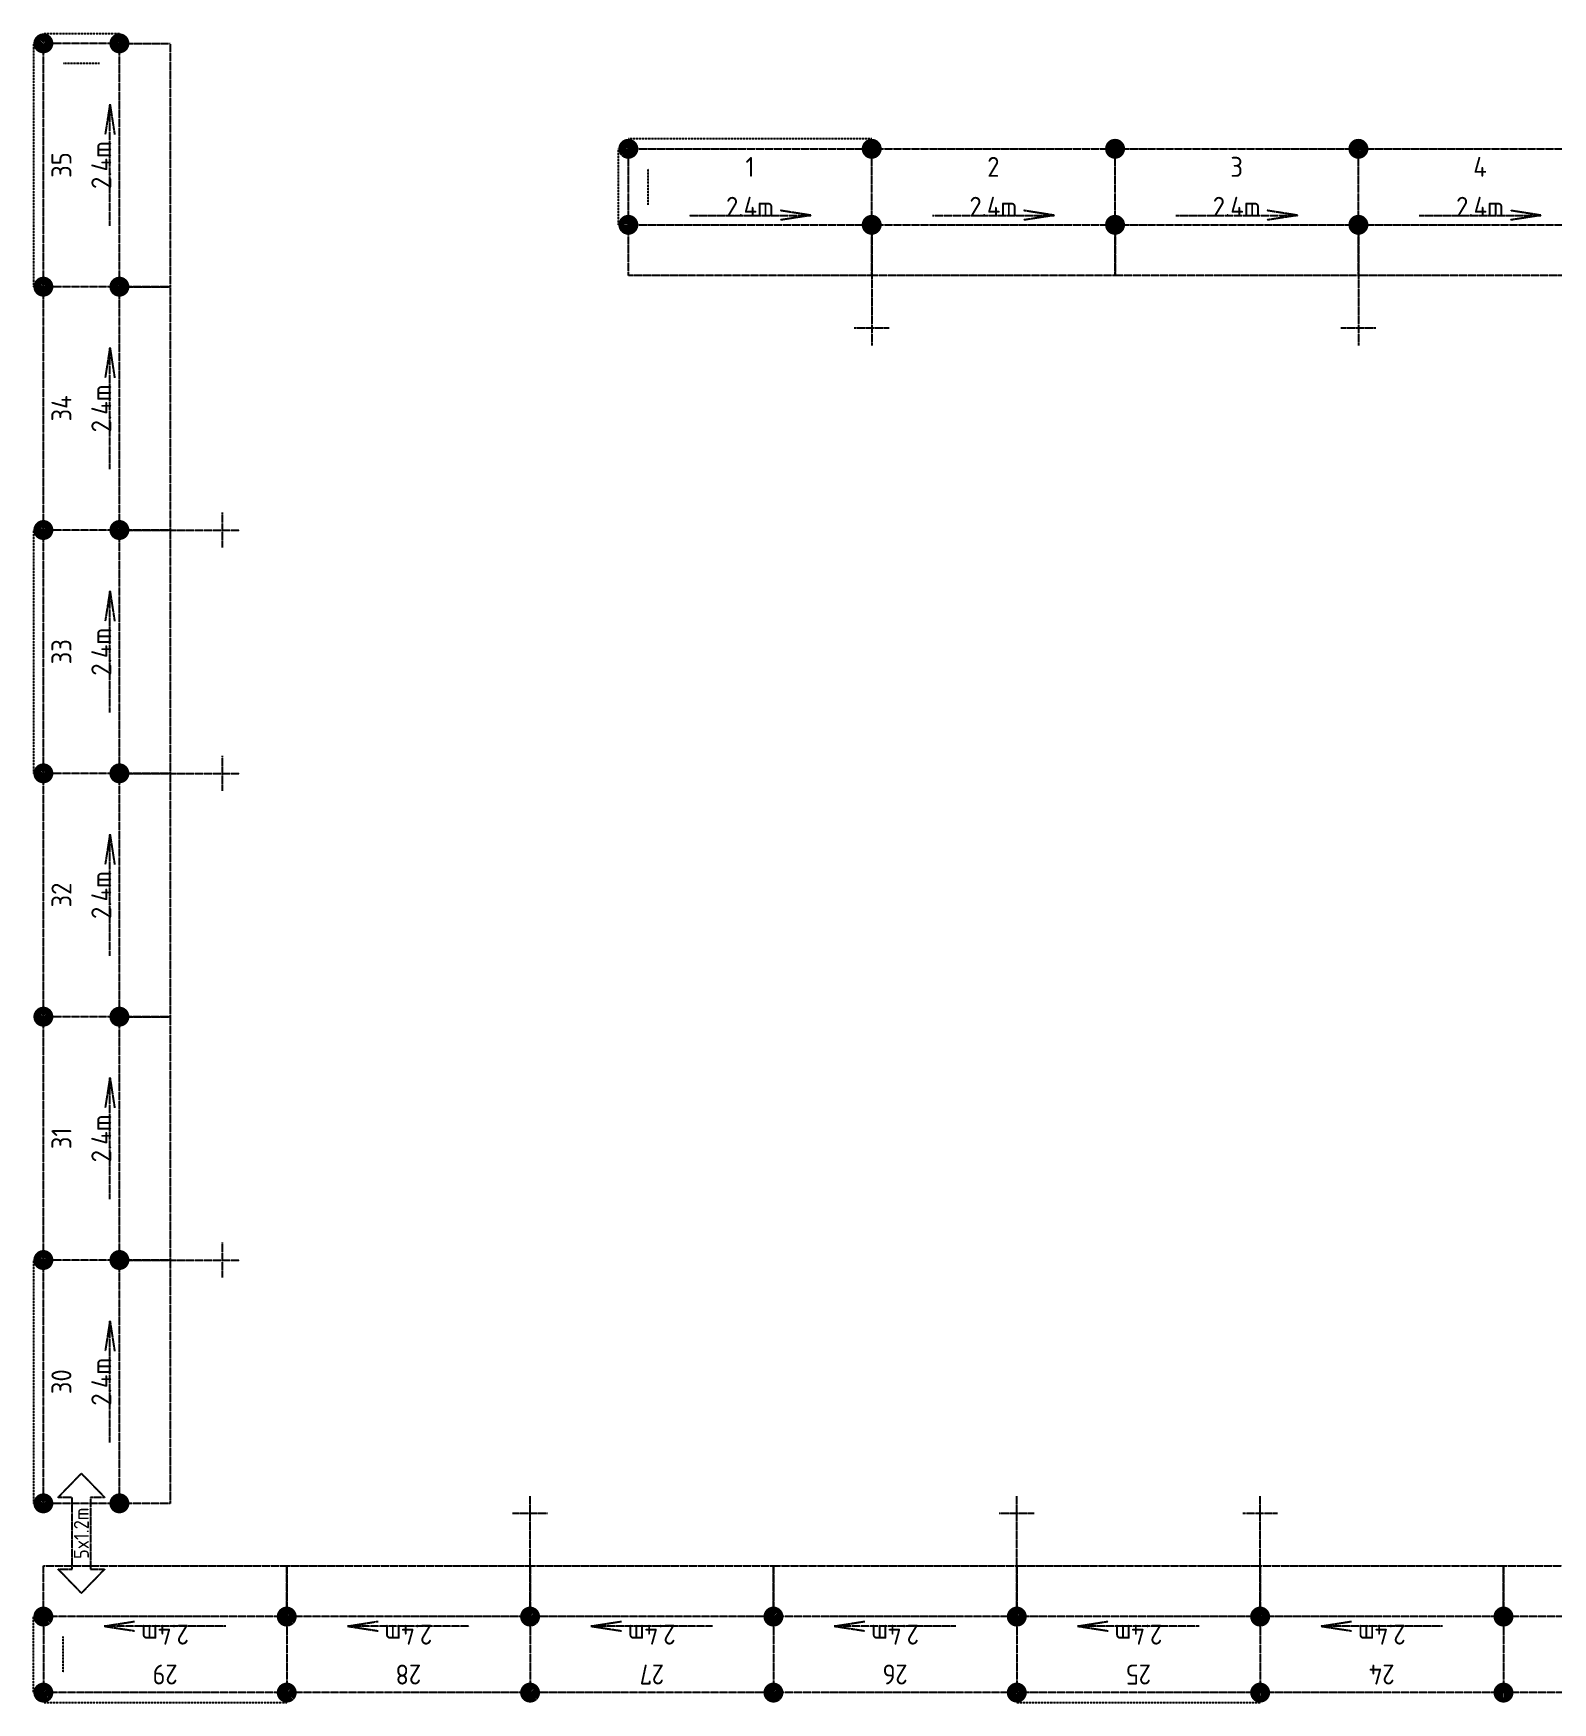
# Model space of a CAD drawing. Header units: millimetres. Extents: x 37011 to 68226, y -4932 to 11799.
# Drawn here: x 37011 to 52237, y -4932 to 11799 of the extents above; entities that cross this region are included whole.
import ezdxf
from ezdxf.enums import TextEntityAlignment as Align

# ---------------------------------------------------------------- set-up
doc = ezdxf.new("R2010")
doc.units = ezdxf.units.MM
doc.linetypes.add('KwikScaf_DASHED', pattern=[3.75, 2.5, -1.25])
doc.linetypes.add('KwikScaf_Line', pattern=[1, 1, 0])
doc.layers.add('KwikScaf Schematic', color=7, linetype='CONTINUOUS')
doc.styles.add('KwikScaf ISO', font='isocp.shx')

msp = doc.modelspace()

# ---------------------------------------------------------------- linework, layer by layer
at = {"layer": 'KwikScaf Schematic', "color": 3, "linetype": 'KwikScaf_DASHED'}
for p, q in [((37111, 11799), (37873, 11799)), ((37011, 11699), (37011, 9260)), ((37311, 11499), (37673, 11499)), ((45413, 10742), (42974, 10742)), ((42874, 9880), (42874, 10642)), ((43174, 10080), (43174, 10442)), ((37011, 6821), (37011, 4382)), ((37011, -496), (37011, -2935)), ((37011, -4832), (37011, -4070)), ((37311, -4632), (37311, -4270)), ((37111, -4932), (39550, -4932)), ((46867, -4932), (49306, -4932))]:
    msp.add_line(p, q, dxfattribs=at)
at = {"layer": 'KwikScaf Schematic', "color": 3, "linetype": 'KwikScaf_Line'}
for p, q in [((37111, 9260), (37111, 11699)), ((37873, 11699), (37111, 11699)), ((37873, 9260), (37873, 11699)), ((37873, 11699), (38381, 11699)), ((38381, 11699), (38381, 9260)), ((37778, 11089), (37730, 10784)), ((37778, 9870), (37778, 11089)), ((37778, 11089), (37825, 10784)), ((42974, 10642), (45413, 10642)), ((42974, 9880), (42974, 10642)), ((45413, 9880), (45413, 10642)), ((45413, 10642), (47852, 10642)), ((47852, 9880), (47852, 10642)), ((47852, 10642), (50291, 10642)), ((50291, 9880), (50291, 10642)), ((50291, 10642), (52730, 10642)), ((42974, 9880), (45413, 9880)), ((42974, 9372), (42974, 9880)), ((43583, 9975), (44803, 9975)), ((44803, 9975), (44498, 10023)), ((44803, 9975), (44498, 9928)), ((45413, 9880), (45413, 9372)), ((45413, 9880), (47852, 9880)), ((45413, 9372), (45413, 9880)), ((46022, 9975), (47242, 9975)), ((47242, 9975), (46937, 10023)), ((47242, 9975), (46937, 9928)), ((47852, 9880), (47852, 9372)), ((47852, 9880), (50291, 9880)), ((47852, 9372), (47852, 9880)), ((48461, 9975), (49681, 9975)), ((49681, 9975), (49376, 10023)), ((49681, 9975), (49376, 9928)), ((50291, 9880), (50291, 9372)), ((50291, 9880), (52730, 9880)), ((50291, 9372), (50291, 9880)), ((50900, 9975), (52120, 9975)), ((52120, 9975), (51815, 10023)), ((52120, 9975), (51815, 9928)), ((45413, 9372), (42974, 9372)), ((45413, 9372), (45413, 8672)), ((47852, 9372), (45413, 9372)), ((50291, 9372), (47852, 9372)), ((50291, 9372), (50291, 8672)), ((52730, 9372), (50291, 9372)), ((37111, 6821), (37111, 9260)), ((37873, 9260), (37111, 9260)), ((37873, 6821), (37873, 9260)), ((37873, 9260), (38381, 9260)), ((38381, 9260), (37873, 9260)), ((38381, 9260), (38381, 6821)), ((45238, 8847), (45588, 8847)), ((50116, 8847), (50466, 8847)), ((37778, 8650), (37730, 8345)), ((37778, 7431), (37778, 8650)), ((37778, 8650), (37825, 8345)), ((38906, 6646), (38906, 6996)), ((37111, 4382), (37111, 6821)), ((37873, 6821), (37111, 6821)), ((37873, 4382), (37873, 6821)), ((37873, 6821), (38381, 6821)), ((38381, 6821), (37873, 6821)), ((38381, 6821), (38381, 4382)), ((38381, 6821), (39081, 6821)), ((37778, 6211), (37730, 5906)), ((37778, 4992), (37778, 6211)), ((37778, 6211), (37825, 5906)), ((38906, 4207), (38906, 4557)), ((37111, 1943), (37111, 4382)), ((37873, 4382), (37111, 4382)), ((37873, 1943), (37873, 4382)), ((37873, 4382), (38381, 4382)), ((38381, 4382), (37873, 4382)), ((38381, 4382), (38381, 1943)), ((38381, 4382), (39081, 4382)), ((37778, 3772), (37730, 3467)), ((37778, 2553), (37778, 3772)), ((37778, 3772), (37825, 3467)), ((37111, -496), (37111, 1943)), ((37873, 1943), (37111, 1943)), ((37873, -496), (37873, 1943)), ((37873, 1943), (38381, 1943)), ((38381, 1943), (37873, 1943)), ((38381, 1943), (38381, -496)), ((37778, 1333), (37730, 1028)), ((37778, 114), (37778, 1333)), ((37778, 1333), (37825, 1028)), ((38906, -671), (38906, -321)), ((37111, -2935), (37111, -496)), ((37873, -496), (37111, -496)), ((37873, -2935), (37873, -496)), ((37873, -496), (38381, -496)), ((38381, -496), (37873, -496)), ((38381, -496), (38381, -2935)), ((38381, -496), (39081, -496)), ((37778, -1106), (37730, -1411)), ((37778, -2325), (37778, -1106)), ((37778, -1106), (37825, -1411)), ((37873, -2935), (37111, -2935)), ((38381, -2935), (37873, -2935)), ((41989, -3562), (41989, -2862)), ((46867, -3562), (46867, -2862)), ((49306, -3562), (49306, -2862)), ((42164, -3037), (41814, -3037)), ((47042, -3037), (46692, -3037)), ((49481, -3037), (49131, -3037)), ((37111, -4070), (37111, -3562)), ((37111, -3562), (39550, -3562)), ((39550, -4070), (39550, -3562)), ((39550, -3562), (41989, -3562)), ((39550, -3562), (39550, -4070)), ((41989, -4070), (41989, -3562)), ((41989, -3562), (44428, -3562)), ((41989, -3562), (41989, -4070)), ((44428, -4070), (44428, -3562)), ((44428, -3562), (46867, -3562)), ((44428, -3562), (44428, -4070)), ((46867, -4070), (46867, -3562)), ((46867, -3562), (49306, -3562)), ((46867, -3562), (46867, -4070)), ((49306, -4070), (49306, -3562)), ((49306, -3562), (51745, -3562)), ((49306, -3562), (49306, -4070)), ((51745, -4070), (51745, -3562)), ((51745, -3562), (54184, -3562)), ((51745, -3562), (51745, -4070)), ((37111, -4070), (37111, -4832)), ((39550, -4070), (37111, -4070)), ((37721, -4166), (38026, -4118)), ((38940, -4166), (37721, -4166)), ((37721, -4166), (38026, -4213)), ((39550, -4070), (39550, -4832)), ((41989, -4070), (39550, -4070)), ((40160, -4166), (40465, -4118)), ((41379, -4166), (40160, -4166)), ((40160, -4166), (40465, -4213)), ((41989, -4070), (41989, -4832)), ((44428, -4070), (41989, -4070)), ((42599, -4166), (42904, -4118)), ((43818, -4166), (42599, -4166)), ((42599, -4166), (42904, -4213)), ((44428, -4070), (44428, -4832)), ((46867, -4070), (44428, -4070)), ((45038, -4166), (45343, -4118)), ((46257, -4166), (45038, -4166)), ((45038, -4166), (45343, -4213)), ((46867, -4070), (46867, -4832)), ((49306, -4070), (46867, -4070)), ((47477, -4166), (47782, -4118)), ((48696, -4166), (47477, -4166)), ((47477, -4166), (47782, -4213)), ((49306, -4070), (49306, -4832)), ((51745, -4070), (49306, -4070)), ((49916, -4166), (50221, -4118)), ((51135, -4166), (49916, -4166)), ((49916, -4166), (50221, -4213)), ((51745, -4070), (51745, -4832)), ((54184, -4070), (51745, -4070)), ((39550, -4832), (37111, -4832)), ((41989, -4832), (39550, -4832)), ((44428, -4832), (41989, -4832)), ((46867, -4832), (44428, -4832)), ((49306, -4832), (46867, -4832)), ((51745, -4832), (49306, -4832)), ((54184, -4832), (51745, -4832))]:
    msp.add_line(p, q, dxfattribs=at)
at = {"layer": 'KwikScaf Schematic', "color": 1, "linetype": 'KwikScaf_Line'}
for p, q in [((37259, -2875), (37492, -2635)), ((37492, -2635), (37725, -2875)), ((37399, -2875), (37259, -2875)), ((37399, -3595), (37399, -2875)), ((37725, -2875), (37585, -2875)), ((37585, -2875), (37585, -3595)), ((37492, -3835), (37259, -3595)), ((37259, -3595), (37399, -3595)), ((37725, -3595), (37492, -3835)), ((37585, -3595), (37725, -3595))]:
    msp.add_line(p, q, dxfattribs=at)
at = {"layer": 'KwikScaf Schematic', "color": 3, "linetype": 'KwikScaf_Line'}
for points in [[(37061, 11699, 100, 100, -0.198912), (37076, 11734, 100, 100, -0.198912), (37111, 11749, 100, 100, -0.198912), (37146, 11734, 100, 100, -0.198912), (37161, 11699, 100, 100, -0.198912), (37146, 11663, 100, 100, -0.198912), (37111, 11649, 100, 100, -0.198912), (37076, 11663, 100, 100, -0.198912)], [(37823, 11699, 100, 100, -0.198912), (37838, 11734, 100, 100, -0.198912), (37873, 11749, 100, 100, -0.198912), (37908, 11734, 100, 100, -0.198912), (37923, 11699, 100, 100, -0.198912), (37908, 11663, 100, 100, -0.198912), (37873, 11649, 100, 100, -0.198912), (37838, 11663, 100, 100, -0.198912)], [(42974, 10692, 100, 100, -0.198912), (43009, 10677, 100, 100, -0.198912), (43024, 10642, 100, 100, -0.198912), (43009, 10607, 100, 100, -0.198912), (42974, 10592, 100, 100, -0.198912), (42938, 10607, 100, 100, -0.198912), (42924, 10642, 100, 100, -0.198912), (42938, 10677, 100, 100, -0.198912)], [(45413, 10692, 100, 100, -0.198912), (45448, 10677, 100, 100, -0.198912), (45463, 10642, 100, 100, -0.198912), (45448, 10607, 100, 100, -0.198912), (45413, 10592, 100, 100, -0.198912), (45377, 10607, 100, 100, -0.198912), (45363, 10642, 100, 100, -0.198912), (45377, 10677, 100, 100, -0.198912)], [(45413, 10692, 100, 100, -0.198912), (45448, 10677, 100, 100, -0.198912), (45463, 10642, 100, 100, -0.198912), (45448, 10607, 100, 100, -0.198912), (45413, 10592, 100, 100, -0.198912), (45377, 10607, 100, 100, -0.198912), (45363, 10642, 100, 100, -0.198912), (45377, 10677, 100, 100, -0.198912)], [(47852, 10692, 100, 100, -0.198912), (47887, 10677, 100, 100, -0.198912), (47902, 10642, 100, 100, -0.198912), (47887, 10607, 100, 100, -0.198912), (47852, 10592, 100, 100, -0.198912), (47816, 10607, 100, 100, -0.198912), (47802, 10642, 100, 100, -0.198912), (47816, 10677, 100, 100, -0.198912)], [(47852, 10692, 100, 100, -0.198912), (47887, 10677, 100, 100, -0.198912), (47902, 10642, 100, 100, -0.198912), (47887, 10607, 100, 100, -0.198912), (47852, 10592, 100, 100, -0.198912), (47816, 10607, 100, 100, -0.198912), (47802, 10642, 100, 100, -0.198912), (47816, 10677, 100, 100, -0.198912)], [(50291, 10692, 100, 100, -0.198912), (50326, 10677, 100, 100, -0.198912), (50341, 10642, 100, 100, -0.198912), (50326, 10607, 100, 100, -0.198912), (50291, 10592, 100, 100, -0.198912), (50255, 10607, 100, 100, -0.198912), (50241, 10642, 100, 100, -0.198912), (50255, 10677, 100, 100, -0.198912)], [(50291, 10692, 100, 100, -0.198912), (50326, 10677, 100, 100, -0.198912), (50341, 10642, 100, 100, -0.198912), (50326, 10607, 100, 100, -0.198912), (50291, 10592, 100, 100, -0.198912), (50255, 10607, 100, 100, -0.198912), (50241, 10642, 100, 100, -0.198912), (50255, 10677, 100, 100, -0.198912)], [(45413, 9930, 100, 100, -0.198912), (45448, 9915, 100, 100, -0.198912), (45463, 9880, 100, 100, -0.198912), (45448, 9845, 100, 100, -0.198912), (45413, 9830, 100, 100, -0.198912), (45377, 9845, 100, 100, -0.198912), (45363, 9880, 100, 100, -0.198912), (45377, 9915, 100, 100, -0.198912)], [(47852, 9930, 100, 100, -0.198912), (47887, 9915, 100, 100, -0.198912), (47902, 9880, 100, 100, -0.198912), (47887, 9845, 100, 100, -0.198912), (47852, 9830, 100, 100, -0.198912), (47816, 9845, 100, 100, -0.198912), (47802, 9880, 100, 100, -0.198912), (47816, 9915, 100, 100, -0.198912)], [(50291, 9930, 100, 100, -0.198912), (50326, 9915, 100, 100, -0.198912), (50341, 9880, 100, 100, -0.198912), (50326, 9845, 100, 100, -0.198912), (50291, 9830, 100, 100, -0.198912), (50255, 9845, 100, 100, -0.198912), (50241, 9880, 100, 100, -0.198912), (50255, 9915, 100, 100, -0.198912)], [(37061, 9260, 100, 100, -0.198912), (37076, 9295, 100, 100, -0.198912), (37111, 9310, 100, 100, -0.198912), (37146, 9295, 100, 100, -0.198912), (37161, 9260, 100, 100, -0.198912), (37146, 9224, 100, 100, -0.198912), (37111, 9210, 100, 100, -0.198912), (37076, 9224, 100, 100, -0.198912)], [(37061, 9260, 100, 100, -0.198912), (37076, 9295, 100, 100, -0.198912), (37111, 9310, 100, 100, -0.198912), (37146, 9295, 100, 100, -0.198912), (37161, 9260, 100, 100, -0.198912), (37146, 9224, 100, 100, -0.198912), (37111, 9210, 100, 100, -0.198912), (37076, 9224, 100, 100, -0.198912)], [(37823, 9260, 100, 100, -0.198912), (37838, 9295, 100, 100, -0.198912), (37873, 9310, 100, 100, -0.198912), (37908, 9295, 100, 100, -0.198912), (37923, 9260, 100, 100, -0.198912), (37908, 9224, 100, 100, -0.198912), (37873, 9210, 100, 100, -0.198912), (37838, 9224, 100, 100, -0.198912)], [(37061, 6821, 100, 100, -0.198912), (37076, 6856, 100, 100, -0.198912), (37111, 6871, 100, 100, -0.198912), (37146, 6856, 100, 100, -0.198912), (37161, 6821, 100, 100, -0.198912), (37146, 6785, 100, 100, -0.198912), (37111, 6771, 100, 100, -0.198912), (37076, 6785, 100, 100, -0.198912)], [(37061, 6821, 100, 100, -0.198912), (37076, 6856, 100, 100, -0.198912), (37111, 6871, 100, 100, -0.198912), (37146, 6856, 100, 100, -0.198912), (37161, 6821, 100, 100, -0.198912), (37146, 6785, 100, 100, -0.198912), (37111, 6771, 100, 100, -0.198912), (37076, 6785, 100, 100, -0.198912)], [(37823, 6821, 100, 100, -0.198912), (37838, 6856, 100, 100, -0.198912), (37873, 6871, 100, 100, -0.198912), (37908, 6856, 100, 100, -0.198912), (37923, 6821, 100, 100, -0.198912), (37908, 6785, 100, 100, -0.198912), (37873, 6771, 100, 100, -0.198912), (37838, 6785, 100, 100, -0.198912)], [(37061, 4382, 100, 100, -0.198912), (37076, 4417, 100, 100, -0.198912), (37111, 4432, 100, 100, -0.198912), (37146, 4417, 100, 100, -0.198912), (37161, 4382, 100, 100, -0.198912), (37146, 4346, 100, 100, -0.198912), (37111, 4332, 100, 100, -0.198912), (37076, 4346, 100, 100, -0.198912)], [(37061, 4382, 100, 100, -0.198912), (37076, 4417, 100, 100, -0.198912), (37111, 4432, 100, 100, -0.198912), (37146, 4417, 100, 100, -0.198912), (37161, 4382, 100, 100, -0.198912), (37146, 4346, 100, 100, -0.198912), (37111, 4332, 100, 100, -0.198912), (37076, 4346, 100, 100, -0.198912)], [(37823, 4382, 100, 100, -0.198912), (37838, 4417, 100, 100, -0.198912), (37873, 4432, 100, 100, -0.198912), (37908, 4417, 100, 100, -0.198912), (37923, 4382, 100, 100, -0.198912), (37908, 4346, 100, 100, -0.198912), (37873, 4332, 100, 100, -0.198912), (37838, 4346, 100, 100, -0.198912)], [(37061, 1943, 100, 100, -0.198912), (37076, 1978, 100, 100, -0.198912), (37111, 1993, 100, 100, -0.198912), (37146, 1978, 100, 100, -0.198912), (37161, 1943, 100, 100, -0.198912), (37146, 1907, 100, 100, -0.198912), (37111, 1893, 100, 100, -0.198912), (37076, 1907, 100, 100, -0.198912)], [(37061, 1943, 100, 100, -0.198912), (37076, 1978, 100, 100, -0.198912), (37111, 1993, 100, 100, -0.198912), (37146, 1978, 100, 100, -0.198912), (37161, 1943, 100, 100, -0.198912), (37146, 1907, 100, 100, -0.198912), (37111, 1893, 100, 100, -0.198912), (37076, 1907, 100, 100, -0.198912)], [(37823, 1943, 100, 100, -0.198912), (37838, 1978, 100, 100, -0.198912), (37873, 1993, 100, 100, -0.198912), (37908, 1978, 100, 100, -0.198912), (37923, 1943, 100, 100, -0.198912), (37908, 1907, 100, 100, -0.198912), (37873, 1893, 100, 100, -0.198912), (37838, 1907, 100, 100, -0.198912)], [(37061, -496, 100, 100, -0.198912), (37076, -461, 100, 100, -0.198912), (37111, -446, 100, 100, -0.198912), (37146, -461, 100, 100, -0.198912), (37161, -496, 100, 100, -0.198912), (37146, -532, 100, 100, -0.198912), (37111, -546, 100, 100, -0.198912), (37076, -532, 100, 100, -0.198912)], [(37061, -496, 100, 100, -0.198912), (37076, -461, 100, 100, -0.198912), (37111, -446, 100, 100, -0.198912), (37146, -461, 100, 100, -0.198912), (37161, -496, 100, 100, -0.198912), (37146, -532, 100, 100, -0.198912), (37111, -546, 100, 100, -0.198912), (37076, -532, 100, 100, -0.198912)], [(37823, -496, 100, 100, -0.198912), (37838, -461, 100, 100, -0.198912), (37873, -446, 100, 100, -0.198912), (37908, -461, 100, 100, -0.198912), (37923, -496, 100, 100, -0.198912), (37908, -532, 100, 100, -0.198912), (37873, -546, 100, 100, -0.198912), (37838, -532, 100, 100, -0.198912)], [(37061, -2935, 100, 100, -0.198912), (37076, -2900, 100, 100, -0.198912), (37111, -2885, 100, 100, -0.198912), (37146, -2900, 100, 100, -0.198912), (37161, -2935, 100, 100, -0.198912), (37146, -2971, 100, 100, -0.198912), (37111, -2985, 100, 100, -0.198912), (37076, -2971, 100, 100, -0.198912)], [(37111, -4120, 100, 100, -0.198912), (37076, -4106, 100, 100, -0.198912), (37061, -4070, 100, 100, -0.198912), (37076, -4035, 100, 100, -0.198912), (37111, -4020, 100, 100, -0.198912), (37146, -4035, 100, 100, -0.198912), (37161, -4070, 100, 100, -0.198912), (37146, -4106, 100, 100, -0.198912)], [(39550, -4120, 100, 100, -0.198912), (39515, -4106, 100, 100, -0.198912), (39500, -4070, 100, 100, -0.198912), (39515, -4035, 100, 100, -0.198912), (39550, -4020, 100, 100, -0.198912), (39585, -4035, 100, 100, -0.198912), (39600, -4070, 100, 100, -0.198912), (39585, -4106, 100, 100, -0.198912)], [(41989, -4120, 100, 100, -0.198912), (41954, -4106, 100, 100, -0.198912), (41939, -4070, 100, 100, -0.198912), (41954, -4035, 100, 100, -0.198912), (41989, -4020, 100, 100, -0.198912), (42024, -4035, 100, 100, -0.198912), (42039, -4070, 100, 100, -0.198912), (42024, -4106, 100, 100, -0.198912)], [(44428, -4120, 100, 100, -0.198912), (44393, -4106, 100, 100, -0.198912), (44378, -4070, 100, 100, -0.198912), (44393, -4035, 100, 100, -0.198912), (44428, -4020, 100, 100, -0.198912), (44463, -4035, 100, 100, -0.198912), (44478, -4070, 100, 100, -0.198912), (44463, -4106, 100, 100, -0.198912)], [(46867, -4120, 100, 100, -0.198912), (46832, -4106, 100, 100, -0.198912), (46817, -4070, 100, 100, -0.198912), (46832, -4035, 100, 100, -0.198912), (46867, -4020, 100, 100, -0.198912), (46902, -4035, 100, 100, -0.198912), (46917, -4070, 100, 100, -0.198912), (46902, -4106, 100, 100, -0.198912)], [(49306, -4120, 100, 100, -0.198912), (49271, -4106, 100, 100, -0.198912), (49256, -4070, 100, 100, -0.198912), (49271, -4035, 100, 100, -0.198912), (49306, -4020, 100, 100, -0.198912), (49341, -4035, 100, 100, -0.198912), (49356, -4070, 100, 100, -0.198912), (49341, -4106, 100, 100, -0.198912)], [(51745, -4120, 100, 100, -0.198912), (51710, -4106, 100, 100, -0.198912), (51695, -4070, 100, 100, -0.198912), (51710, -4035, 100, 100, -0.198912), (51745, -4020, 100, 100, -0.198912), (51780, -4035, 100, 100, -0.198912), (51795, -4070, 100, 100, -0.198912), (51780, -4106, 100, 100, -0.198912)], [(37111, -4882, 100, 100, -0.198912), (37076, -4868, 100, 100, -0.198912), (37061, -4832, 100, 100, -0.198912), (37076, -4797, 100, 100, -0.198912), (37111, -4782, 100, 100, -0.198912), (37146, -4797, 100, 100, -0.198912), (37161, -4832, 100, 100, -0.198912), (37146, -4868, 100, 100, -0.198912)], [(39550, -4882, 100, 100, -0.198912), (39515, -4868, 100, 100, -0.198912), (39500, -4832, 100, 100, -0.198912), (39515, -4797, 100, 100, -0.198912), (39550, -4782, 100, 100, -0.198912), (39585, -4797, 100, 100, -0.198912), (39600, -4832, 100, 100, -0.198912), (39585, -4868, 100, 100, -0.198912)], [(39550, -4882, 100, 100, -0.198912), (39515, -4868, 100, 100, -0.198912), (39500, -4832, 100, 100, -0.198912), (39515, -4797, 100, 100, -0.198912), (39550, -4782, 100, 100, -0.198912), (39585, -4797, 100, 100, -0.198912), (39600, -4832, 100, 100, -0.198912), (39585, -4868, 100, 100, -0.198912)], [(41989, -4882, 100, 100, -0.198912), (41954, -4868, 100, 100, -0.198912), (41939, -4832, 100, 100, -0.198912), (41954, -4797, 100, 100, -0.198912), (41989, -4782, 100, 100, -0.198912), (42024, -4797, 100, 100, -0.198912), (42039, -4832, 100, 100, -0.198912), (42024, -4868, 100, 100, -0.198912)], [(41989, -4882, 100, 100, -0.198912), (41954, -4868, 100, 100, -0.198912), (41939, -4832, 100, 100, -0.198912), (41954, -4797, 100, 100, -0.198912), (41989, -4782, 100, 100, -0.198912), (42024, -4797, 100, 100, -0.198912), (42039, -4832, 100, 100, -0.198912), (42024, -4868, 100, 100, -0.198912)], [(44428, -4882, 100, 100, -0.198912), (44393, -4868, 100, 100, -0.198912), (44378, -4832, 100, 100, -0.198912), (44393, -4797, 100, 100, -0.198912), (44428, -4782, 100, 100, -0.198912), (44463, -4797, 100, 100, -0.198912), (44478, -4832, 100, 100, -0.198912), (44463, -4868, 100, 100, -0.198912)], [(44428, -4882, 100, 100, -0.198912), (44393, -4868, 100, 100, -0.198912), (44378, -4832, 100, 100, -0.198912), (44393, -4797, 100, 100, -0.198912), (44428, -4782, 100, 100, -0.198912), (44463, -4797, 100, 100, -0.198912), (44478, -4832, 100, 100, -0.198912), (44463, -4868, 100, 100, -0.198912)], [(46867, -4882, 100, 100, -0.198912), (46832, -4868, 100, 100, -0.198912), (46817, -4832, 100, 100, -0.198912), (46832, -4797, 100, 100, -0.198912), (46867, -4782, 100, 100, -0.198912), (46902, -4797, 100, 100, -0.198912), (46917, -4832, 100, 100, -0.198912), (46902, -4868, 100, 100, -0.198912)], [(46867, -4882, 100, 100, -0.198912), (46832, -4868, 100, 100, -0.198912), (46817, -4832, 100, 100, -0.198912), (46832, -4797, 100, 100, -0.198912), (46867, -4782, 100, 100, -0.198912), (46902, -4797, 100, 100, -0.198912), (46917, -4832, 100, 100, -0.198912), (46902, -4868, 100, 100, -0.198912)], [(49306, -4882, 100, 100, -0.198912), (49271, -4868, 100, 100, -0.198912), (49256, -4832, 100, 100, -0.198912), (49271, -4797, 100, 100, -0.198912), (49306, -4782, 100, 100, -0.198912), (49341, -4797, 100, 100, -0.198912), (49356, -4832, 100, 100, -0.198912), (49341, -4868, 100, 100, -0.198912)], [(49306, -4882, 100, 100, -0.198912), (49271, -4868, 100, 100, -0.198912), (49256, -4832, 100, 100, -0.198912), (49271, -4797, 100, 100, -0.198912), (49306, -4782, 100, 100, -0.198912), (49341, -4797, 100, 100, -0.198912), (49356, -4832, 100, 100, -0.198912), (49341, -4868, 100, 100, -0.198912)], [(51745, -4882, 100, 100, -0.198912), (51710, -4868, 100, 100, -0.198912), (51695, -4832, 100, 100, -0.198912), (51710, -4797, 100, 100, -0.198912), (51745, -4782, 100, 100, -0.198912), (51780, -4797, 100, 100, -0.198912), (51795, -4832, 100, 100, -0.198912), (51780, -4868, 100, 100, -0.198912)], [(51745, -4882, 100, 100, -0.198912), (51710, -4868, 100, 100, -0.198912), (51695, -4832, 100, 100, -0.198912), (51710, -4797, 100, 100, -0.198912), (51745, -4782, 100, 100, -0.198912), (51780, -4797, 100, 100, -0.198912), (51795, -4832, 100, 100, -0.198912), (51780, -4868, 100, 100, -0.198912)]]:
    msp.add_lwpolyline(points, format="xyseb", close=True, dxfattribs=at)
at = {"layer": 'KwikScaf Schematic', "color": 3, "linetype": 'KwikScaf_Line', "const_width": 100}
for points in [[(42974, 9930, -0.198912), (43009, 9915, -0.198912), (43024, 9880, -0.198912), (43009, 9845, -0.198912), (42974, 9830, -0.198912), (42938, 9845, -0.198912), (42924, 9880, -0.198912), (42938, 9915, -0.198912)], [(45413, 9930, -0.198912), (45448, 9915, -0.198912), (45463, 9880, -0.198912), (45448, 9845, -0.198912), (45413, 9830, -0.198912), (45377, 9845, -0.198912), (45363, 9880, -0.198912), (45377, 9915, -0.198912)], [(47852, 9930, -0.198912), (47887, 9915, -0.198912), (47902, 9880, -0.198912), (47887, 9845, -0.198912), (47852, 9830, -0.198912), (47816, 9845, -0.198912), (47802, 9880, -0.198912), (47816, 9915, -0.198912)], [(50291, 9930, -0.198912), (50326, 9915, -0.198912), (50341, 9880, -0.198912), (50326, 9845, -0.198912), (50291, 9830, -0.198912), (50255, 9845, -0.198912), (50241, 9880, -0.198912), (50255, 9915, -0.198912)], [(37823, 9260, -0.198912), (37838, 9295, -0.198912), (37873, 9310, -0.198912), (37908, 9295, -0.198912), (37923, 9260, -0.198912), (37908, 9224, -0.198912), (37873, 9210, -0.198912), (37838, 9224, -0.198912)], [(37823, 6821, -0.198912), (37838, 6856, -0.198912), (37873, 6871, -0.198912), (37908, 6856, -0.198912), (37923, 6821, -0.198912), (37908, 6785, -0.198912), (37873, 6771, -0.198912), (37838, 6785, -0.198912)], [(37823, 4382, -0.198912), (37838, 4417, -0.198912), (37873, 4432, -0.198912), (37908, 4417, -0.198912), (37923, 4382, -0.198912), (37908, 4346, -0.198912), (37873, 4332, -0.198912), (37838, 4346, -0.198912)], [(37823, 1943, -0.198912), (37838, 1978, -0.198912), (37873, 1993, -0.198912), (37908, 1978, -0.198912), (37923, 1943, -0.198912), (37908, 1907, -0.198912), (37873, 1893, -0.198912), (37838, 1907, -0.198912)], [(37823, -496, -0.198912), (37838, -461, -0.198912), (37873, -446, -0.198912), (37908, -461, -0.198912), (37923, -496, -0.198912), (37908, -532, -0.198912), (37873, -546, -0.198912), (37838, -532, -0.198912)], [(37823, -2935, -0.198912), (37838, -2900, -0.198912), (37873, -2885, -0.198912), (37908, -2900, -0.198912), (37923, -2935, -0.198912), (37908, -2971, -0.198912), (37873, -2985, -0.198912), (37838, -2971, -0.198912)], [(39550, -4120, -0.198912), (39515, -4106, -0.198912), (39500, -4070, -0.198912), (39515, -4035, -0.198912), (39550, -4020, -0.198912), (39585, -4035, -0.198912), (39600, -4070, -0.198912), (39585, -4106, -0.198912)], [(41989, -4120, -0.198912), (41954, -4106, -0.198912), (41939, -4070, -0.198912), (41954, -4035, -0.198912), (41989, -4020, -0.198912), (42024, -4035, -0.198912), (42039, -4070, -0.198912), (42024, -4106, -0.198912)], [(44428, -4120, -0.198912), (44393, -4106, -0.198912), (44378, -4070, -0.198912), (44393, -4035, -0.198912), (44428, -4020, -0.198912), (44463, -4035, -0.198912), (44478, -4070, -0.198912), (44463, -4106, -0.198912)], [(46867, -4120, -0.198912), (46832, -4106, -0.198912), (46817, -4070, -0.198912), (46832, -4035, -0.198912), (46867, -4020, -0.198912), (46902, -4035, -0.198912), (46917, -4070, -0.198912), (46902, -4106, -0.198912)], [(49306, -4120, -0.198912), (49271, -4106, -0.198912), (49256, -4070, -0.198912), (49271, -4035, -0.198912), (49306, -4020, -0.198912), (49341, -4035, -0.198912), (49356, -4070, -0.198912), (49341, -4106, -0.198912)], [(51745, -4120, -0.198912), (51710, -4106, -0.198912), (51695, -4070, -0.198912), (51710, -4035, -0.198912), (51745, -4020, -0.198912), (51780, -4035, -0.198912), (51795, -4070, -0.198912), (51780, -4106, -0.198912)]]:
    msp.add_lwpolyline(points, format="xyb", close=True, dxfattribs=at)

# ---------------------------------------------------------------- texts
at = {"layer": 'KwikScaf Schematic', "style": 'KwikScaf ISO'}
for s, height, rotation, p in [('35', 200, 90, (37292, 10479)), ('2.4m', 200, 90, (37692, 10479)), ('2.4m', 200, 90, (37692, 8040)), ('34', 200, 90, (37292, 8040)), ('33', 200, 90, (37292, 5601)), ('2.4m', 200, 90, (37692, 5601)), ('2.4m', 200, 90, (37692, 3162)), ('32', 200, 90, (37292, 3162)), ('2.4m', 200, 90, (37692, 723)), ('31', 200, 90, (37292, 723)), ('2.4m', 200, 90, (37692, -1716)), ('30', 200, 90, (37292, -1716)), ('5x1.2m', 150, 90, (37492, -3235)), ('2.4m', 200, 180, (38330, -4251)), ('2.4m', 200, 180, (40769, -4251)), ('2.4m', 200, 180, (43208, -4251)), ('2.4m', 200, 180, (45647, -4251)), ('2.4m', 200, 180, (48086, -4251)), ('2.4m', 200, 180, (50525, -4251)), ('29', 200, 180, (38330, -4651)), ('28', 200, 180, (40769, -4651)), ('27', 200, 180, (43208, -4651)), ('26', 200, 180, (45647, -4651)), ('25', 200, 180, (48086, -4651)), ('24', 200, 180, (50525, -4651))]:
    msp.add_text(s, height=height, rotation=rotation, dxfattribs=at).set_placement(p, align=Align.MIDDLE_CENTER)
for s, p in [('1', (44193, 10461)), ('2', (46632, 10461)), ('3', (49071, 10461)), ('4', (51510, 10461)), ('2.4m', (44193, 10061)), ('2.4m', (46632, 10061)), ('2.4m', (49071, 10061)), ('2.4m', (51510, 10061))]:
    msp.add_text(s, height=200, dxfattribs=at).set_placement(p, align=Align.MIDDLE_CENTER)

doc.saveas('drawing.dxf')
